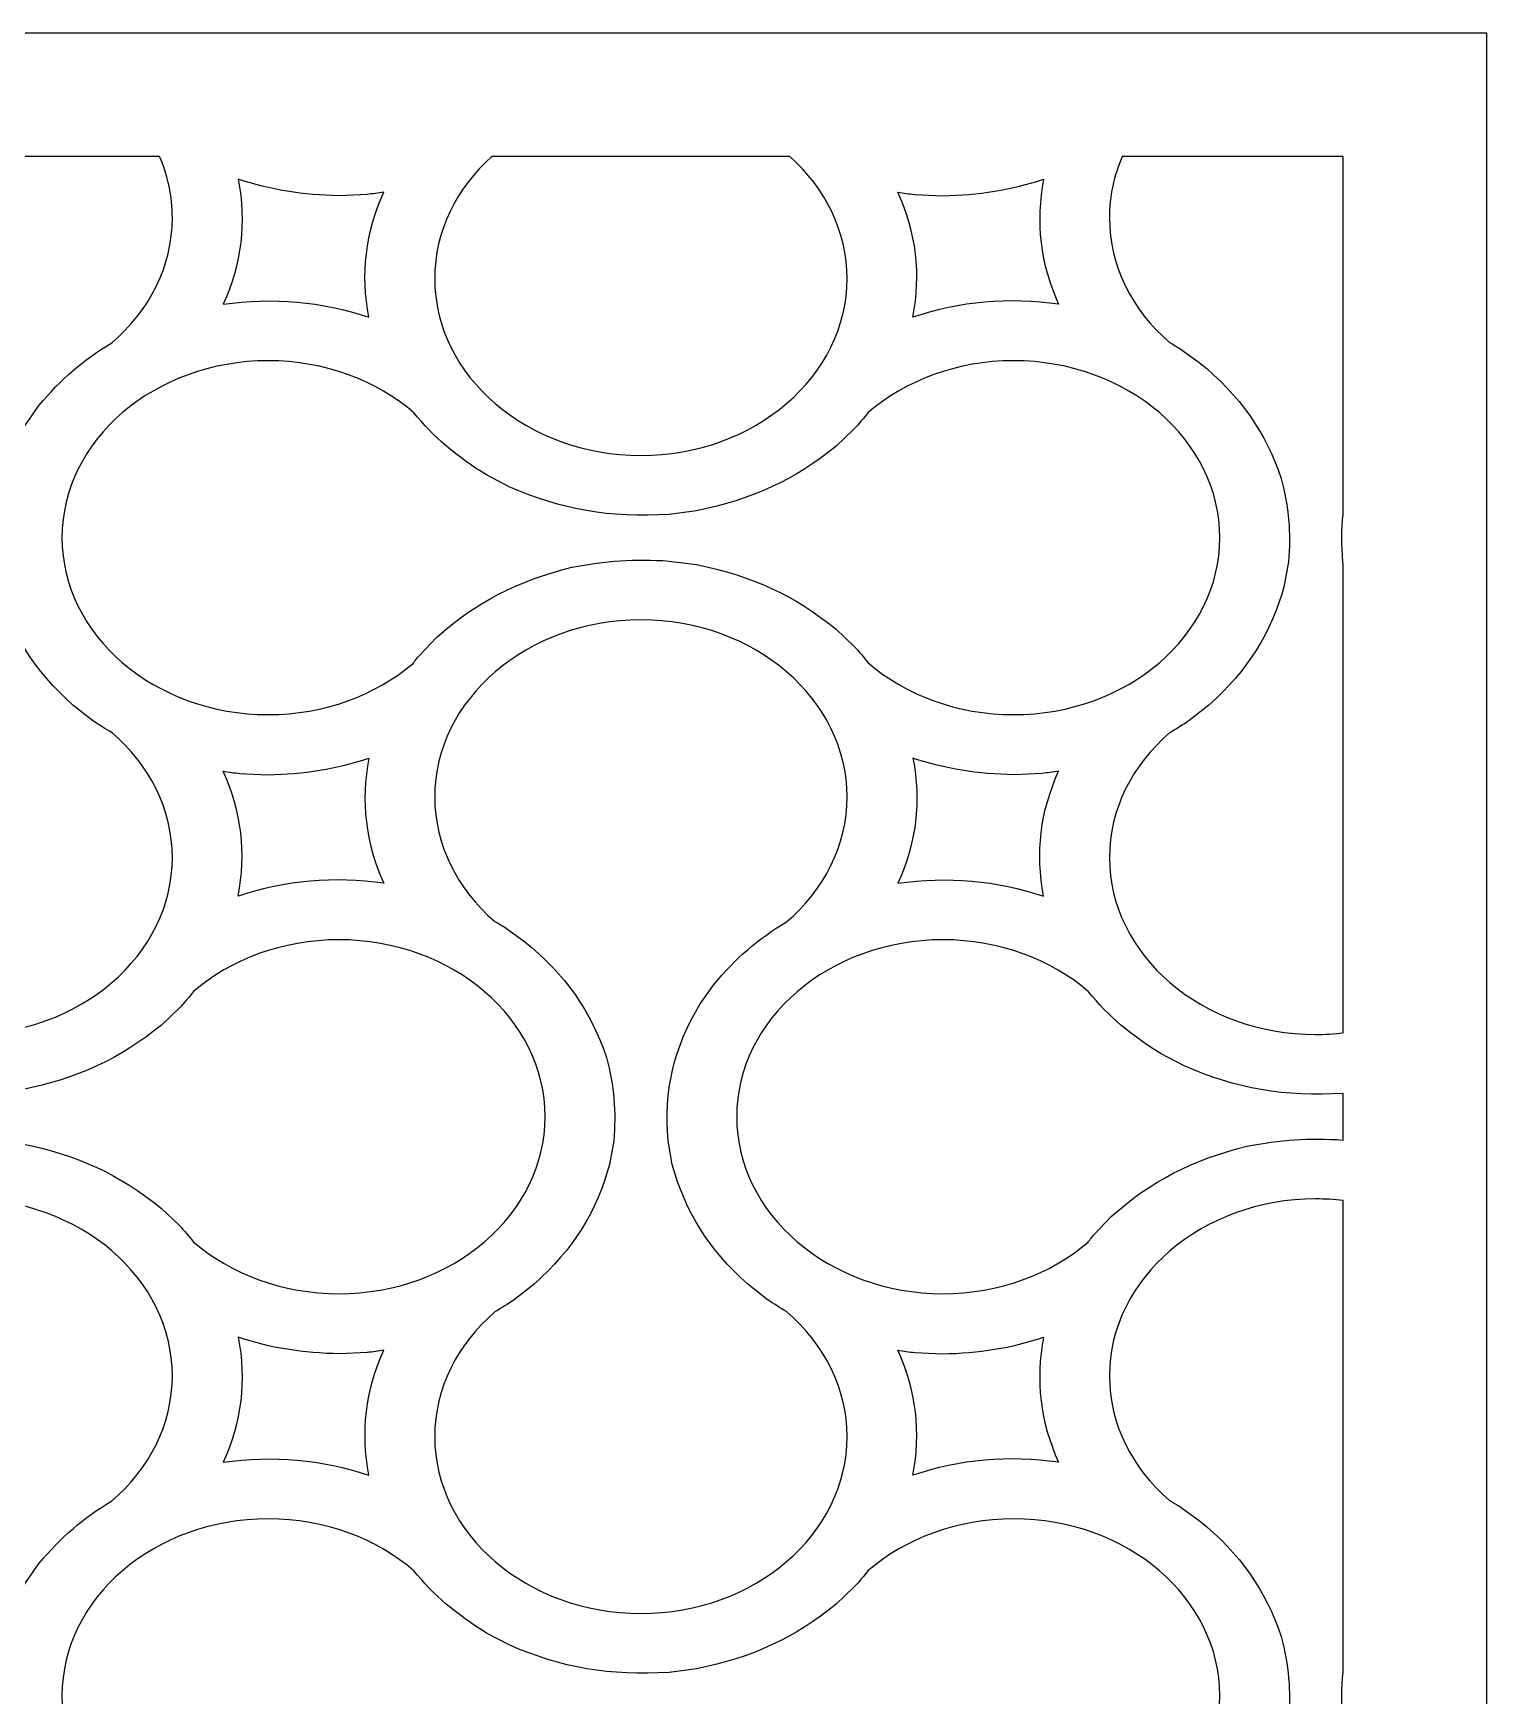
# Model space of a CAD drawing. Header units: centimetres. Extents: x -23.52 to -15.08, y -9 to -4.11.
# Drawn here: x -17.214 to -15.078, y -6.555 to -4.111 of the extents above; entities that cross this region are included whole.
import ezdxf

# ---------------------------------------------------------------- set-up
doc = ezdxf.new("R2010")
doc.units = ezdxf.units.CM
doc.header["$MEASUREMENT"] = 0
doc.layers.add('layer 1', color=7, linetype='Continuous')

msp = doc.modelspace()

# ---------------------------------------------------------------- linework, layer by layer
at = {"layer": 'layer 1', "color": 250}
for points, knots in [([(-15.07754, -4.1107), (-15.07754, -4.1107), (-15.07754, -9.00021), (-15.07754, -9.00021), (-15.07754, -9.00021), (-15.07754, -9.00021), (-23.51665, -9.00021), (-23.51665, -9.00021), (-23.51665, -9.00021), (-23.51665, -9.00021), (-23.51665, -4.1107), (-23.51665, -4.1107), (-23.51665, -4.1107), (-23.51665, -4.1107), (-15.07754, -4.1107), (-15.07754, -4.1107)], [0, 0, 0, 0, 0.2, 0.2, 0.2, 0.2, 0.4, 0.4, 0.4, 0.4, 0.6, 0.6, 0.6, 0.6, 1, 1, 1, 1]), ([(-17.61624, -5.32287), (-17.61624, -5.25142), (-17.5824, -5.18656), (-17.52776, -5.13946), (-17.52776, -5.13946), (-17.51808, -5.13382), (-17.50845, -5.12775), (-17.49885, -5.12127), (-17.49885, -5.12127), (-17.49885, -5.12127), (-17.47009, -5.0988), (-17.47009, -5.0988), (-17.47009, -5.0988), (-17.41251, -5.04704), (-17.37806, -4.99239), (-17.35926, -4.9226), (-17.35926, -4.9226), (-17.35926, -4.9226), (-17.35307, -4.88799), (-17.35307, -4.88799), (-17.35307, -4.88799), (-17.34925, -4.84509), (-17.3525, -4.80745), (-17.36382, -4.7655), (-17.36382, -4.7655), (-17.3866, -4.69687), (-17.42396, -4.64391), (-17.48416, -4.59465), (-17.48416, -4.59465), (-17.48416, -4.59465), (-17.51418, -4.57336), (-17.51418, -4.57336), (-17.51418, -4.57336), (-17.51896, -4.57044), (-17.52372, -4.56764), (-17.52848, -4.56492), (-17.52848, -4.56492), (-17.5827, -4.51787), (-17.61624, -4.45324), (-17.61624, -4.38211), (-17.61624, -4.38211), (-17.61624, -4.35038), (-17.60955, -4.31995), (-17.59735, -4.2918), (-17.59735, -4.2918), (-17.59735, -4.2918), (-17.02883, -4.2918), (-17.02883, -4.2918), (-17.02883, -4.2918), (-17.01662, -4.31995), (-17.00993, -4.35038), (-17.00993, -4.38211), (-17.00993, -4.38211), (-17.00993, -4.45381), (-17.04406, -4.51892), (-17.09905, -4.56606), (-17.09905, -4.56606), (-17.14001, -4.59032), (-17.17435, -4.62004), (-17.20561, -4.65766), (-17.20561, -4.65766), (-17.20561, -4.65766), (-17.22596, -4.68637), (-17.22596, -4.68637), (-17.22596, -4.68637), (-17.26523, -4.75202), (-17.27961, -4.81445), (-17.27309, -4.88801), (-17.27309, -4.88801), (-17.27309, -4.88801), (-17.2669, -4.92261), (-17.2669, -4.92261), (-17.2669, -4.92261), (-17.24803, -4.99244), (-17.21363, -5.04702), (-17.15607, -5.09882), (-17.15607, -5.09882), (-17.15607, -5.09882), (-17.12728, -5.12128), (-17.12728, -5.12128), (-17.12728, -5.12128), (-17.11775, -5.12772), (-17.10821, -5.13375), (-17.09859, -5.13935), (-17.09859, -5.13935), (-17.04387, -5.18646), (-17.00993, -5.25136), (-17.00993, -5.32287), (-17.00993, -5.32287), (-17.00993, -5.46618), (-17.14612, -5.58308), (-17.31308, -5.58308), (-17.31308, -5.58308), (-17.48005, -5.58308), (-17.61624, -5.46618), (-17.61624, -5.32287)], [0, 0, 0, 0, 0.04, 0.04, 0.04, 0.04, 0.08, 0.08, 0.08, 0.08, 0.12, 0.12, 0.12, 0.12, 0.16, 0.16, 0.16, 0.16, 0.2, 0.2, 0.2, 0.2, 0.24, 0.24, 0.24, 0.24, 0.28, 0.28, 0.28, 0.28, 0.32, 0.32, 0.32, 0.32, 0.36, 0.36, 0.36, 0.36, 0.4, 0.4, 0.4, 0.4, 0.44, 0.44, 0.44, 0.44, 0.48, 0.48, 0.48, 0.48, 0.52, 0.52, 0.52, 0.52, 0.56, 0.56, 0.56, 0.56, 0.6, 0.6, 0.6, 0.6, 0.64, 0.64, 0.64, 0.64, 0.68, 0.68, 0.68, 0.68, 0.72, 0.72, 0.72, 0.72, 0.76, 0.76, 0.76, 0.76, 0.8, 0.8, 0.8, 0.8, 0.84, 0.84, 0.84, 0.84, 0.88, 0.88, 0.88, 0.88, 0.92, 0.92, 0.92, 0.92, 1, 1, 1, 1]), ([(-16.62425, -4.47139), (-16.62425, -4.40184), (-16.59219, -4.33855), (-16.54011, -4.2918), (-16.54011, -4.2918), (-16.54011, -4.2918), (-16.10213, -4.2918), (-16.10213, -4.2918), (-16.10213, -4.2918), (-16.05004, -4.33855), (-16.01794, -4.40184), (-16.01794, -4.47139), (-16.01794, -4.47139), (-16.01794, -4.61469), (-16.15413, -4.73159), (-16.32109, -4.73159), (-16.32109, -4.73159), (-16.48806, -4.73159), (-16.62425, -4.61469), (-16.62425, -4.47139)], [0, 0, 0, 0, 0.1666667, 0.1666667, 0.1666667, 0.1666667, 0.3333333, 0.3333333, 0.3333333, 0.3333333, 0.5, 0.5, 0.5, 0.5, 0.6666667, 0.6666667, 0.6666667, 0.6666667, 1, 1, 1, 1]), ([(-15.63223, -5.32287), (-15.63223, -5.25142), (-15.59839, -5.18656), (-15.54375, -5.13946), (-15.54375, -5.13946), (-15.53407, -5.13382), (-15.52444, -5.12775), (-15.51485, -5.12127), (-15.51485, -5.12127), (-15.51485, -5.12127), (-15.48608, -5.0988), (-15.48608, -5.0988), (-15.48608, -5.0988), (-15.4285, -5.04704), (-15.39406, -4.99239), (-15.37526, -4.9226), (-15.37526, -4.9226), (-15.37526, -4.9226), (-15.36906, -4.88799), (-15.36906, -4.88799), (-15.36906, -4.88799), (-15.36524, -4.84509), (-15.36849, -4.80745), (-15.37981, -4.7655), (-15.37981, -4.7655), (-15.4026, -4.69687), (-15.43996, -4.64391), (-15.50015, -4.59465), (-15.50015, -4.59465), (-15.50015, -4.59465), (-15.53018, -4.57336), (-15.53018, -4.57336), (-15.53018, -4.57336), (-15.53495, -4.57044), (-15.53972, -4.56764), (-15.54448, -4.56492), (-15.54448, -4.56492), (-15.59869, -4.51787), (-15.63223, -4.45324), (-15.63223, -4.38211), (-15.63223, -4.38211), (-15.63223, -4.35038), (-15.62555, -4.31995), (-15.61334, -4.2918), (-15.61334, -4.2918), (-15.61334, -4.2918), (-15.28851, -4.2918), (-15.28851, -4.2918), (-15.28851, -4.2918), (-15.28851, -4.2918), (-15.28851, -4.81784), (-15.28851, -4.81784), (-15.28851, -4.81784), (-15.29111, -4.84035), (-15.29125, -4.86356), (-15.28908, -4.88801), (-15.28908, -4.88801), (-15.28908, -4.88801), (-15.28851, -4.89118), (-15.28851, -4.89118), (-15.28851, -4.89118), (-15.28851, -4.89118), (-15.28851, -5.58073), (-15.28851, -5.58073), (-15.28851, -5.58073), (-15.30179, -5.58227), (-15.31532, -5.58308), (-15.32907, -5.58308), (-15.32907, -5.58308), (-15.49604, -5.58308), (-15.63223, -5.46618), (-15.63223, -5.32287)], [0, 0, 0, 0, 0.0526316, 0.0526316, 0.0526316, 0.0526316, 0.1052632, 0.1052632, 0.1052632, 0.1052632, 0.1578947, 0.1578947, 0.1578947, 0.1578947, 0.2105263, 0.2105263, 0.2105263, 0.2105263, 0.2631579, 0.2631579, 0.2631579, 0.2631579, 0.3157895, 0.3157895, 0.3157895, 0.3157895, 0.3684211, 0.3684211, 0.3684211, 0.3684211, 0.4210526, 0.4210526, 0.4210526, 0.4210526, 0.4736842, 0.4736842, 0.4736842, 0.4736842, 0.5263158, 0.5263158, 0.5263158, 0.5263158, 0.5789474, 0.5789474, 0.5789474, 0.5789474, 0.6315789, 0.6315789, 0.6315789, 0.6315789, 0.6842105, 0.6842105, 0.6842105, 0.6842105, 0.7368421, 0.7368421, 0.7368421, 0.7368421, 0.7894737, 0.7894737, 0.7894737, 0.7894737, 0.8421053, 0.8421053, 0.8421053, 0.8421053, 0.8947368, 0.8947368, 0.8947368, 0.8947368, 1, 1, 1, 1]), ([(-16.69897, -4.34456), (-16.72604, -4.40343), (-16.7332, -4.46539), (-16.72099, -4.52828), (-16.72099, -4.52828), (-16.79014, -4.5049), (-16.86215, -4.49875), (-16.93526, -4.50922), (-16.93526, -4.50922), (-16.90809, -4.45008), (-16.90094, -4.38813), (-16.91315, -4.32528), (-16.91315, -4.32528), (-16.86681, -4.34092), (-16.81712, -4.34903), (-16.76439, -4.34956), (-16.76439, -4.34956), (-16.76439, -4.34956), (-16.7237, -4.34778), (-16.7237, -4.34778), (-16.7237, -4.34778), (-16.71529, -4.34686), (-16.70706, -4.34579), (-16.69897, -4.34456)], [0, 0, 0, 0, 0.1428571, 0.1428571, 0.1428571, 0.1428571, 0.2857143, 0.2857143, 0.2857143, 0.2857143, 0.4285714, 0.4285714, 0.4285714, 0.4285714, 0.5714286, 0.5714286, 0.5714286, 0.5714286, 0.7142857, 0.7142857, 0.7142857, 0.7142857, 1, 1, 1, 1]), ([(-15.9432, -4.34456), (-15.91613, -4.40343), (-15.90897, -4.46539), (-15.92118, -4.52828), (-15.92118, -4.52828), (-15.85204, -4.5049), (-15.78002, -4.49875), (-15.70691, -4.50922), (-15.70691, -4.50922), (-15.73408, -4.45008), (-15.74123, -4.38813), (-15.72902, -4.32528), (-15.72902, -4.32528), (-15.77536, -4.34092), (-15.82505, -4.34903), (-15.87778, -4.34956), (-15.87778, -4.34956), (-15.87778, -4.34956), (-15.91847, -4.34778), (-15.91847, -4.34778), (-15.91847, -4.34778), (-15.92688, -4.34686), (-15.93511, -4.34579), (-15.9432, -4.34456)], [0, 0, 0, 0, 0.1428571, 0.1428571, 0.1428571, 0.1428571, 0.2857143, 0.2857143, 0.2857143, 0.2857143, 0.4285714, 0.4285714, 0.4285714, 0.4285714, 0.5714286, 0.5714286, 0.5714286, 0.5714286, 0.7142857, 0.7142857, 0.7142857, 0.7142857, 1, 1, 1, 1]), ([(-15.77307, -5.11269), (-15.85632, -5.11269), (-15.93188, -5.08365), (-15.98675, -5.03675), (-15.98675, -5.03675), (-15.99331, -5.02844), (-16.00039, -5.02017), (-16.00793, -5.01194), (-16.00793, -5.01194), (-16.00793, -5.01194), (-16.03411, -4.98725), (-16.03411, -4.98725), (-16.03411, -4.98725), (-16.09442, -4.93782), (-16.15808, -4.90826), (-16.23939, -4.89212), (-16.23939, -4.89212), (-16.23939, -4.89212), (-16.27972, -4.88681), (-16.27972, -4.88681), (-16.27972, -4.88681), (-16.32969, -4.88353), (-16.37355, -4.88631), (-16.42242, -4.89603), (-16.42242, -4.89603), (-16.50237, -4.91559), (-16.56407, -4.94765), (-16.62147, -4.99932), (-16.62147, -4.99932), (-16.62147, -4.99932), (-16.64627, -5.02509), (-16.64627, -5.02509), (-16.64627, -5.02509), (-16.64967, -5.02919), (-16.65294, -5.03328), (-16.6561, -5.03737), (-16.6561, -5.03737), (-16.71091, -5.08391), (-16.78621, -5.11269), (-16.86908, -5.11269), (-16.86908, -5.11269), (-17.03605, -5.11269), (-17.17224, -4.9958), (-17.17224, -4.85248), (-17.17224, -4.85248), (-17.17224, -4.70917), (-17.03605, -4.59227), (-16.86908, -4.59227), (-16.86908, -4.59227), (-16.78555, -4.59227), (-16.7097, -4.62157), (-16.65478, -4.66876), (-16.65478, -4.66876), (-16.62651, -4.70392), (-16.59188, -4.7334), (-16.54805, -4.76023), (-16.54805, -4.76023), (-16.54805, -4.76023), (-16.51461, -4.7777), (-16.51461, -4.7777), (-16.51461, -4.7777), (-16.43812, -4.81141), (-16.36539, -4.82375), (-16.2797, -4.81815), (-16.2797, -4.81815), (-16.2797, -4.81815), (-16.23939, -4.81284), (-16.23939, -4.81284), (-16.23939, -4.81284), (-16.15803, -4.79664), (-16.09444, -4.76711), (-16.0341, -4.71771), (-16.0341, -4.71771), (-16.0341, -4.71771), (-16.00792, -4.693), (-16.00792, -4.693), (-16.00792, -4.693), (-16.00042, -4.68481), (-15.9934, -4.67662), (-15.98687, -4.66837), (-15.98687, -4.66837), (-15.93199, -4.6214), (-15.85638, -4.59227), (-15.77307, -4.59227), (-15.77307, -4.59227), (-15.60611, -4.59227), (-15.46992, -4.70917), (-15.46992, -4.85248), (-15.46992, -4.85248), (-15.46992, -4.9958), (-15.60611, -5.11269), (-15.77307, -5.11269)], [0, 0, 0, 0, 0.0416667, 0.0416667, 0.0416667, 0.0416667, 0.0833333, 0.0833333, 0.0833333, 0.0833333, 0.125, 0.125, 0.125, 0.125, 0.1666667, 0.1666667, 0.1666667, 0.1666667, 0.2083333, 0.2083333, 0.2083333, 0.2083333, 0.25, 0.25, 0.25, 0.25, 0.2916667, 0.2916667, 0.2916667, 0.2916667, 0.3333333, 0.3333333, 0.3333333, 0.3333333, 0.375, 0.375, 0.375, 0.375, 0.4166667, 0.4166667, 0.4166667, 0.4166667, 0.4583333, 0.4583333, 0.4583333, 0.4583333, 0.5, 0.5, 0.5, 0.5, 0.5416667, 0.5416667, 0.5416667, 0.5416667, 0.5833333, 0.5833333, 0.5833333, 0.5833333, 0.625, 0.625, 0.625, 0.625, 0.6666667, 0.6666667, 0.6666667, 0.6666667, 0.7083333, 0.7083333, 0.7083333, 0.7083333, 0.75, 0.75, 0.75, 0.75, 0.7916667, 0.7916667, 0.7916667, 0.7916667, 0.8333333, 0.8333333, 0.8333333, 0.8333333, 0.875, 0.875, 0.875, 0.875, 0.9166667, 0.9166667, 0.9166667, 0.9166667, 1, 1, 1, 1]), ([(-16.62422, -6.17436), (-16.62422, -6.1029), (-16.59038, -6.03804), (-16.53574, -5.99094), (-16.53574, -5.99094), (-16.52606, -5.98531), (-16.51643, -5.97924), (-16.50684, -5.97276), (-16.50684, -5.97276), (-16.50684, -5.97276), (-16.47807, -5.95029), (-16.47807, -5.95029), (-16.47807, -5.95029), (-16.42049, -5.89852), (-16.38605, -5.84388), (-16.36725, -5.77409), (-16.36725, -5.77409), (-16.36725, -5.77409), (-16.36106, -5.73947), (-16.36106, -5.73947), (-16.36106, -5.73947), (-16.35724, -5.69658), (-16.36048, -5.65894), (-16.3718, -5.61699), (-16.3718, -5.61699), (-16.39459, -5.54836), (-16.43195, -5.4954), (-16.49214, -5.44613), (-16.49214, -5.44613), (-16.49214, -5.44613), (-16.52217, -5.42485), (-16.52217, -5.42485), (-16.52217, -5.42485), (-16.52694, -5.42193), (-16.53171, -5.41912), (-16.53647, -5.41641), (-16.53647, -5.41641), (-16.59068, -5.36936), (-16.62422, -5.30472), (-16.62422, -5.23359), (-16.62422, -5.23359), (-16.62422, -5.09027), (-16.48804, -4.97338), (-16.32106, -4.97338), (-16.32106, -4.97338), (-16.1541, -4.97338), (-16.01792, -5.09027), (-16.01792, -5.23359), (-16.01792, -5.23359), (-16.01792, -5.3053), (-16.05205, -5.3704), (-16.10703, -5.41754), (-16.10703, -5.41754), (-16.14799, -5.44181), (-16.18233, -5.47153), (-16.2136, -5.50915), (-16.2136, -5.50915), (-16.2136, -5.50915), (-16.23394, -5.53786), (-16.23394, -5.53786), (-16.23394, -5.53786), (-16.27321, -5.60351), (-16.2876, -5.66594), (-16.28107, -5.73949), (-16.28107, -5.73949), (-16.28107, -5.73949), (-16.27489, -5.77409), (-16.27489, -5.77409), (-16.27489, -5.77409), (-16.25602, -5.84392), (-16.22161, -5.89851), (-16.16405, -5.9503), (-16.16405, -5.9503), (-16.16405, -5.9503), (-16.13527, -5.97277), (-16.13527, -5.97277), (-16.13527, -5.97277), (-16.12573, -5.97921), (-16.11619, -5.98524), (-16.10657, -5.99084), (-16.10657, -5.99084), (-16.05186, -6.03795), (-16.01792, -6.10285), (-16.01792, -6.17436), (-16.01792, -6.17436), (-16.01792, -6.31767), (-16.1541, -6.43456), (-16.32106, -6.43456), (-16.32106, -6.43456), (-16.48804, -6.43456), (-16.62422, -6.31767), (-16.62422, -6.17436)], [0, 0, 0, 0, 0.0416667, 0.0416667, 0.0416667, 0.0416667, 0.0833333, 0.0833333, 0.0833333, 0.0833333, 0.125, 0.125, 0.125, 0.125, 0.1666667, 0.1666667, 0.1666667, 0.1666667, 0.2083333, 0.2083333, 0.2083333, 0.2083333, 0.25, 0.25, 0.25, 0.25, 0.2916667, 0.2916667, 0.2916667, 0.2916667, 0.3333333, 0.3333333, 0.3333333, 0.3333333, 0.375, 0.375, 0.375, 0.375, 0.4166667, 0.4166667, 0.4166667, 0.4166667, 0.4583333, 0.4583333, 0.4583333, 0.4583333, 0.5, 0.5, 0.5, 0.5, 0.5416667, 0.5416667, 0.5416667, 0.5416667, 0.5833333, 0.5833333, 0.5833333, 0.5833333, 0.625, 0.625, 0.625, 0.625, 0.6666667, 0.6666667, 0.6666667, 0.6666667, 0.7083333, 0.7083333, 0.7083333, 0.7083333, 0.75, 0.75, 0.75, 0.75, 0.7916667, 0.7916667, 0.7916667, 0.7916667, 0.8333333, 0.8333333, 0.8333333, 0.8333333, 0.875, 0.875, 0.875, 0.875, 0.9166667, 0.9166667, 0.9166667, 0.9166667, 1, 1, 1, 1]), ([(-16.93522, -5.19601), (-16.90814, -5.25487), (-16.90099, -5.31684), (-16.9132, -5.37972), (-16.9132, -5.37972), (-16.84405, -5.35634), (-16.77203, -5.3502), (-16.69892, -5.36067), (-16.69892, -5.36067), (-16.7261, -5.30153), (-16.73325, -5.23958), (-16.72104, -5.17673), (-16.72104, -5.17673), (-16.76737, -5.19236), (-16.81707, -5.20048), (-16.8698, -5.201), (-16.8698, -5.201), (-16.8698, -5.201), (-16.91049, -5.19922), (-16.91049, -5.19922), (-16.91049, -5.19922), (-16.91889, -5.1983), (-16.92712, -5.19723), (-16.93522, -5.19601)], [0, 0, 0, 0, 0.1428571, 0.1428571, 0.1428571, 0.1428571, 0.2857143, 0.2857143, 0.2857143, 0.2857143, 0.4285714, 0.4285714, 0.4285714, 0.4285714, 0.5714286, 0.5714286, 0.5714286, 0.5714286, 0.7142857, 0.7142857, 0.7142857, 0.7142857, 1, 1, 1, 1]), ([(-15.70695, -5.19601), (-15.73403, -5.25487), (-15.74118, -5.31684), (-15.72897, -5.37972), (-15.72897, -5.37972), (-15.79812, -5.35634), (-15.87014, -5.3502), (-15.94325, -5.36067), (-15.94325, -5.36067), (-15.91607, -5.30153), (-15.90892, -5.23958), (-15.92113, -5.17673), (-15.92113, -5.17673), (-15.8748, -5.19236), (-15.8251, -5.20048), (-15.77237, -5.201), (-15.77237, -5.201), (-15.77237, -5.201), (-15.73168, -5.19922), (-15.73168, -5.19922), (-15.73168, -5.19922), (-15.72328, -5.1983), (-15.71505, -5.19723), (-15.70695, -5.19601)], [0, 0, 0, 0, 0.1428571, 0.1428571, 0.1428571, 0.1428571, 0.2857143, 0.2857143, 0.2857143, 0.2857143, 0.4285714, 0.4285714, 0.4285714, 0.4285714, 0.5714286, 0.5714286, 0.5714286, 0.5714286, 0.7142857, 0.7142857, 0.7142857, 0.7142857, 1, 1, 1, 1]), ([(-16.76508, -5.96418), (-16.84833, -5.96418), (-16.9239, -5.93513), (-16.97877, -5.88823), (-16.97877, -5.88823), (-16.98533, -5.87992), (-16.9924, -5.87166), (-16.99995, -5.86342), (-16.99995, -5.86342), (-16.99995, -5.86342), (-17.02613, -5.83873), (-17.02613, -5.83873), (-17.02613, -5.83873), (-17.08644, -5.78931), (-17.1501, -5.75974), (-17.23141, -5.74361), (-17.23141, -5.74361), (-17.23141, -5.74361), (-17.27174, -5.73829), (-17.27174, -5.73829), (-17.27174, -5.73829), (-17.32171, -5.73501), (-17.36556, -5.7378), (-17.41443, -5.74751), (-17.41443, -5.74751), (-17.49439, -5.76707), (-17.55609, -5.79914), (-17.61348, -5.85081), (-17.61348, -5.85081), (-17.61348, -5.85081), (-17.63828, -5.87658), (-17.63828, -5.87658), (-17.63828, -5.87658), (-17.64168, -5.88068), (-17.64495, -5.88477), (-17.64811, -5.88885), (-17.64811, -5.88885), (-17.70293, -5.93539), (-17.77823, -5.96418), (-17.8611, -5.96418), (-17.8611, -5.96418), (-18.02807, -5.96418), (-18.16426, -5.84728), (-18.16426, -5.70396), (-18.16426, -5.70396), (-18.16426, -5.56065), (-18.02807, -5.44376), (-17.8611, -5.44376), (-17.8611, -5.44376), (-17.77756, -5.44376), (-17.70171, -5.47305), (-17.64679, -5.52025), (-17.64679, -5.52025), (-17.61852, -5.55541), (-17.5839, -5.58489), (-17.54007, -5.61172), (-17.54007, -5.61172), (-17.54007, -5.61172), (-17.50662, -5.62918), (-17.50662, -5.62918), (-17.50662, -5.62918), (-17.43014, -5.66289), (-17.35741, -5.67524), (-17.27171, -5.66964), (-17.27171, -5.66964), (-17.27171, -5.66964), (-17.2314, -5.66433), (-17.2314, -5.66433), (-17.2314, -5.66433), (-17.15005, -5.64813), (-17.08645, -5.6186), (-17.02612, -5.56919), (-17.02612, -5.56919), (-17.02612, -5.56919), (-16.99994, -5.54448), (-16.99994, -5.54448), (-16.99994, -5.54448), (-16.99244, -5.5363), (-16.98541, -5.52811), (-16.97889, -5.51985), (-16.97889, -5.51985), (-16.924, -5.47289), (-16.84839, -5.44376), (-16.76508, -5.44376), (-16.76508, -5.44376), (-16.59813, -5.44376), (-16.46194, -5.56065), (-16.46194, -5.70396), (-16.46194, -5.70396), (-16.46194, -5.84728), (-16.59813, -5.96418), (-16.76508, -5.96418)], [0, 0, 0, 0, 0.0416667, 0.0416667, 0.0416667, 0.0416667, 0.0833333, 0.0833333, 0.0833333, 0.0833333, 0.125, 0.125, 0.125, 0.125, 0.1666667, 0.1666667, 0.1666667, 0.1666667, 0.2083333, 0.2083333, 0.2083333, 0.2083333, 0.25, 0.25, 0.25, 0.25, 0.2916667, 0.2916667, 0.2916667, 0.2916667, 0.3333333, 0.3333333, 0.3333333, 0.3333333, 0.375, 0.375, 0.375, 0.375, 0.4166667, 0.4166667, 0.4166667, 0.4166667, 0.4583333, 0.4583333, 0.4583333, 0.4583333, 0.5, 0.5, 0.5, 0.5, 0.5416667, 0.5416667, 0.5416667, 0.5416667, 0.5833333, 0.5833333, 0.5833333, 0.5833333, 0.625, 0.625, 0.625, 0.625, 0.6666667, 0.6666667, 0.6666667, 0.6666667, 0.7083333, 0.7083333, 0.7083333, 0.7083333, 0.75, 0.75, 0.75, 0.75, 0.7916667, 0.7916667, 0.7916667, 0.7916667, 0.8333333, 0.8333333, 0.8333333, 0.8333333, 0.875, 0.875, 0.875, 0.875, 0.9166667, 0.9166667, 0.9166667, 0.9166667, 1, 1, 1, 1]), ([(-15.28851, -5.73824), (-15.33816, -5.73504), (-15.38181, -5.73785), (-15.43043, -5.74751), (-15.43043, -5.74751), (-15.51038, -5.76707), (-15.57208, -5.79914), (-15.62948, -5.85081), (-15.62948, -5.85081), (-15.62948, -5.85081), (-15.65427, -5.87658), (-15.65427, -5.87658), (-15.65427, -5.87658), (-15.65768, -5.88068), (-15.66095, -5.88477), (-15.66411, -5.88885), (-15.66411, -5.88885), (-15.71892, -5.93539), (-15.79422, -5.96418), (-15.87709, -5.96418), (-15.87709, -5.96418), (-16.04406, -5.96418), (-16.18025, -5.84728), (-16.18025, -5.70396), (-16.18025, -5.70396), (-16.18025, -5.56065), (-16.04406, -5.44376), (-15.87709, -5.44376), (-15.87709, -5.44376), (-15.79355, -5.44376), (-15.71771, -5.47305), (-15.66279, -5.52025), (-15.66279, -5.52025), (-15.63451, -5.55541), (-15.59989, -5.58489), (-15.55606, -5.61172), (-15.55606, -5.61172), (-15.55606, -5.61172), (-15.52261, -5.62918), (-15.52261, -5.62918), (-15.52261, -5.62918), (-15.44637, -5.66279), (-15.37385, -5.67516), (-15.28851, -5.66969), (-15.28851, -5.66969), (-15.28851, -5.66969), (-15.28851, -5.73824), (-15.28851, -5.73824)], [0, 0, 0, 0, 0.0769231, 0.0769231, 0.0769231, 0.0769231, 0.1538462, 0.1538462, 0.1538462, 0.1538462, 0.2307692, 0.2307692, 0.2307692, 0.2307692, 0.3076923, 0.3076923, 0.3076923, 0.3076923, 0.3846154, 0.3846154, 0.3846154, 0.3846154, 0.4615385, 0.4615385, 0.4615385, 0.4615385, 0.5384615, 0.5384615, 0.5384615, 0.5384615, 0.6153846, 0.6153846, 0.6153846, 0.6153846, 0.6923077, 0.6923077, 0.6923077, 0.6923077, 0.7692308, 0.7692308, 0.7692308, 0.7692308, 0.8461538, 0.8461538, 0.8461538, 0.8461538, 1, 1, 1, 1]), ([(-17.61624, -7.02584), (-17.61624, -6.95439), (-17.5824, -6.88953), (-17.52776, -6.84243), (-17.52776, -6.84243), (-17.51808, -6.83679), (-17.50845, -6.83072), (-17.49885, -6.82425), (-17.49885, -6.82425), (-17.49885, -6.82425), (-17.47009, -6.80178), (-17.47009, -6.80178), (-17.47009, -6.80178), (-17.41251, -6.75001), (-17.37806, -6.69537), (-17.35926, -6.62557), (-17.35926, -6.62557), (-17.35926, -6.62557), (-17.35307, -6.59096), (-17.35307, -6.59096), (-17.35307, -6.59096), (-17.34925, -6.54807), (-17.3525, -6.51042), (-17.36382, -6.46847), (-17.36382, -6.46847), (-17.3866, -6.39985), (-17.42396, -6.34688), (-17.48416, -6.29762), (-17.48416, -6.29762), (-17.48416, -6.29762), (-17.51418, -6.27633), (-17.51418, -6.27633), (-17.51418, -6.27633), (-17.51896, -6.27341), (-17.52372, -6.27061), (-17.52848, -6.26789), (-17.52848, -6.26789), (-17.5827, -6.22084), (-17.61624, -6.15621), (-17.61624, -6.08508), (-17.61624, -6.08508), (-17.61624, -5.94176), (-17.48005, -5.82486), (-17.31308, -5.82486), (-17.31308, -5.82486), (-17.14612, -5.82486), (-17.00993, -5.94176), (-17.00993, -6.08508), (-17.00993, -6.08508), (-17.00993, -6.15678), (-17.04406, -6.22189), (-17.09905, -6.26903), (-17.09905, -6.26903), (-17.14001, -6.29329), (-17.17435, -6.32301), (-17.20561, -6.36063), (-17.20561, -6.36063), (-17.20561, -6.36063), (-17.22596, -6.38934), (-17.22596, -6.38934), (-17.22596, -6.38934), (-17.26523, -6.45499), (-17.27961, -6.51742), (-17.27309, -6.59098), (-17.27309, -6.59098), (-17.27309, -6.59098), (-17.2669, -6.62558), (-17.2669, -6.62558), (-17.2669, -6.62558), (-17.24803, -6.69541), (-17.21363, -6.74999), (-17.15607, -6.80179), (-17.15607, -6.80179), (-17.15607, -6.80179), (-17.12728, -6.82426), (-17.12728, -6.82426), (-17.12728, -6.82426), (-17.11775, -6.83069), (-17.10821, -6.83672), (-17.09859, -6.84232), (-17.09859, -6.84232), (-17.04387, -6.88943), (-17.00993, -6.95433), (-17.00993, -7.02584), (-17.00993, -7.02584), (-17.00993, -7.16915), (-17.14612, -7.28605), (-17.31308, -7.28605), (-17.31308, -7.28605), (-17.48005, -7.28605), (-17.61624, -7.16915), (-17.61624, -7.02584)], [0, 0, 0, 0, 0.0416667, 0.0416667, 0.0416667, 0.0416667, 0.0833333, 0.0833333, 0.0833333, 0.0833333, 0.125, 0.125, 0.125, 0.125, 0.1666667, 0.1666667, 0.1666667, 0.1666667, 0.2083333, 0.2083333, 0.2083333, 0.2083333, 0.25, 0.25, 0.25, 0.25, 0.2916667, 0.2916667, 0.2916667, 0.2916667, 0.3333333, 0.3333333, 0.3333333, 0.3333333, 0.375, 0.375, 0.375, 0.375, 0.4166667, 0.4166667, 0.4166667, 0.4166667, 0.4583333, 0.4583333, 0.4583333, 0.4583333, 0.5, 0.5, 0.5, 0.5, 0.5416667, 0.5416667, 0.5416667, 0.5416667, 0.5833333, 0.5833333, 0.5833333, 0.5833333, 0.625, 0.625, 0.625, 0.625, 0.6666667, 0.6666667, 0.6666667, 0.6666667, 0.7083333, 0.7083333, 0.7083333, 0.7083333, 0.75, 0.75, 0.75, 0.75, 0.7916667, 0.7916667, 0.7916667, 0.7916667, 0.8333333, 0.8333333, 0.8333333, 0.8333333, 0.875, 0.875, 0.875, 0.875, 0.9166667, 0.9166667, 0.9166667, 0.9166667, 1, 1, 1, 1]), ([(-15.63223, -7.02584), (-15.63223, -6.95439), (-15.59839, -6.88953), (-15.54375, -6.84243), (-15.54375, -6.84243), (-15.53407, -6.83679), (-15.52444, -6.83072), (-15.51485, -6.82425), (-15.51485, -6.82425), (-15.51485, -6.82425), (-15.48608, -6.80178), (-15.48608, -6.80178), (-15.48608, -6.80178), (-15.4285, -6.75001), (-15.39406, -6.69537), (-15.37526, -6.62557), (-15.37526, -6.62557), (-15.37526, -6.62557), (-15.36906, -6.59096), (-15.36906, -6.59096), (-15.36906, -6.59096), (-15.36524, -6.54807), (-15.36849, -6.51042), (-15.37981, -6.46847), (-15.37981, -6.46847), (-15.4026, -6.39985), (-15.43996, -6.34688), (-15.50015, -6.29762), (-15.50015, -6.29762), (-15.50015, -6.29762), (-15.53018, -6.27633), (-15.53018, -6.27633), (-15.53018, -6.27633), (-15.53495, -6.27341), (-15.53972, -6.27061), (-15.54448, -6.26789), (-15.54448, -6.26789), (-15.59869, -6.22084), (-15.63223, -6.15621), (-15.63223, -6.08508), (-15.63223, -6.08508), (-15.63223, -5.94176), (-15.49604, -5.82486), (-15.32907, -5.82486), (-15.32907, -5.82486), (-15.31532, -5.82486), (-15.30179, -5.82567), (-15.28851, -5.82721), (-15.28851, -5.82721), (-15.28851, -5.82721), (-15.28851, -6.52081), (-15.28851, -6.52081), (-15.28851, -6.52081), (-15.29111, -6.54332), (-15.29125, -6.56653), (-15.28908, -6.59098), (-15.28908, -6.59098), (-15.28908, -6.59098), (-15.28851, -6.59415), (-15.28851, -6.59415), (-15.28851, -6.59415), (-15.28851, -6.59415), (-15.28851, -7.2837), (-15.28851, -7.2837), (-15.28851, -7.2837), (-15.30179, -7.28524), (-15.31532, -7.28605), (-15.32907, -7.28605), (-15.32907, -7.28605), (-15.49604, -7.28605), (-15.63223, -7.16915), (-15.63223, -7.02584)], [0, 0, 0, 0, 0.0526316, 0.0526316, 0.0526316, 0.0526316, 0.1052632, 0.1052632, 0.1052632, 0.1052632, 0.1578947, 0.1578947, 0.1578947, 0.1578947, 0.2105263, 0.2105263, 0.2105263, 0.2105263, 0.2631579, 0.2631579, 0.2631579, 0.2631579, 0.3157895, 0.3157895, 0.3157895, 0.3157895, 0.3684211, 0.3684211, 0.3684211, 0.3684211, 0.4210526, 0.4210526, 0.4210526, 0.4210526, 0.4736842, 0.4736842, 0.4736842, 0.4736842, 0.5263158, 0.5263158, 0.5263158, 0.5263158, 0.5789474, 0.5789474, 0.5789474, 0.5789474, 0.6315789, 0.6315789, 0.6315789, 0.6315789, 0.6842105, 0.6842105, 0.6842105, 0.6842105, 0.7368421, 0.7368421, 0.7368421, 0.7368421, 0.7894737, 0.7894737, 0.7894737, 0.7894737, 0.8421053, 0.8421053, 0.8421053, 0.8421053, 0.8947368, 0.8947368, 0.8947368, 0.8947368, 1, 1, 1, 1]), ([(-16.69893, -6.04749), (-16.72601, -6.10636), (-16.73316, -6.16832), (-16.72095, -6.23121), (-16.72095, -6.23121), (-16.7901, -6.20783), (-16.86212, -6.20168), (-16.93523, -6.21215), (-16.93523, -6.21215), (-16.90805, -6.15301), (-16.9009, -6.09106), (-16.91311, -6.02821), (-16.91311, -6.02821), (-16.86678, -6.04385), (-16.81708, -6.05196), (-16.76435, -6.05249), (-16.76435, -6.05249), (-16.76435, -6.05249), (-16.72366, -6.05071), (-16.72366, -6.05071), (-16.72366, -6.05071), (-16.71526, -6.04979), (-16.70703, -6.04872), (-16.69893, -6.04749)], [0, 0, 0, 0, 0.1428571, 0.1428571, 0.1428571, 0.1428571, 0.2857143, 0.2857143, 0.2857143, 0.2857143, 0.4285714, 0.4285714, 0.4285714, 0.4285714, 0.5714286, 0.5714286, 0.5714286, 0.5714286, 0.7142857, 0.7142857, 0.7142857, 0.7142857, 1, 1, 1, 1]), ([(-15.94324, -6.04749), (-15.91616, -6.10636), (-15.90901, -6.16832), (-15.92122, -6.23121), (-15.92122, -6.23121), (-15.85207, -6.20783), (-15.78006, -6.20168), (-15.70694, -6.21215), (-15.70694, -6.21215), (-15.73412, -6.15301), (-15.74127, -6.09106), (-15.72906, -6.02821), (-15.72906, -6.02821), (-15.77539, -6.04385), (-15.82509, -6.05196), (-15.87782, -6.05249), (-15.87782, -6.05249), (-15.87782, -6.05249), (-15.91851, -6.05071), (-15.91851, -6.05071), (-15.91851, -6.05071), (-15.92692, -6.04979), (-15.93514, -6.04872), (-15.94324, -6.04749)], [0, 0, 0, 0, 0.1428571, 0.1428571, 0.1428571, 0.1428571, 0.2857143, 0.2857143, 0.2857143, 0.2857143, 0.4285714, 0.4285714, 0.4285714, 0.4285714, 0.5714286, 0.5714286, 0.5714286, 0.5714286, 0.7142857, 0.7142857, 0.7142857, 0.7142857, 1, 1, 1, 1]), ([(-15.77307, -6.81567), (-15.85632, -6.81567), (-15.93188, -6.78662), (-15.98675, -6.73972), (-15.98675, -6.73972), (-15.99331, -6.73141), (-16.00039, -6.72315), (-16.00793, -6.71491), (-16.00793, -6.71491), (-16.00793, -6.71491), (-16.03411, -6.69022), (-16.03411, -6.69022), (-16.03411, -6.69022), (-16.09442, -6.64079), (-16.15808, -6.61123), (-16.23939, -6.59509), (-16.23939, -6.59509), (-16.23939, -6.59509), (-16.27972, -6.58978), (-16.27972, -6.58978), (-16.27972, -6.58978), (-16.32969, -6.5865), (-16.37355, -6.58928), (-16.42242, -6.599), (-16.42242, -6.599), (-16.50237, -6.61856), (-16.56407, -6.65063), (-16.62147, -6.70229), (-16.62147, -6.70229), (-16.62147, -6.70229), (-16.64627, -6.72807), (-16.64627, -6.72807), (-16.64627, -6.72807), (-16.64967, -6.73217), (-16.65294, -6.73626), (-16.6561, -6.74034), (-16.6561, -6.74034), (-16.71091, -6.78688), (-16.78621, -6.81567), (-16.86908, -6.81567), (-16.86908, -6.81567), (-17.03605, -6.81567), (-17.17224, -6.69877), (-17.17224, -6.55545), (-17.17224, -6.55545), (-17.17224, -6.41214), (-17.03605, -6.29524), (-16.86908, -6.29524), (-16.86908, -6.29524), (-16.78555, -6.29524), (-16.7097, -6.32454), (-16.65478, -6.37173), (-16.65478, -6.37173), (-16.62651, -6.40689), (-16.59188, -6.43637), (-16.54805, -6.4632), (-16.54805, -6.4632), (-16.54805, -6.4632), (-16.51461, -6.48067), (-16.51461, -6.48067), (-16.51461, -6.48067), (-16.43812, -6.51438), (-16.36539, -6.52672), (-16.2797, -6.52112), (-16.2797, -6.52112), (-16.2797, -6.52112), (-16.23939, -6.51581), (-16.23939, -6.51581), (-16.23939, -6.51581), (-16.15803, -6.49961), (-16.09444, -6.47008), (-16.0341, -6.42068), (-16.0341, -6.42068), (-16.0341, -6.42068), (-16.00792, -6.39597), (-16.00792, -6.39597), (-16.00792, -6.39597), (-16.00042, -6.38778), (-15.9934, -6.3796), (-15.98687, -6.37134), (-15.98687, -6.37134), (-15.93199, -6.32437), (-15.85638, -6.29524), (-15.77307, -6.29524), (-15.77307, -6.29524), (-15.60611, -6.29524), (-15.46992, -6.41214), (-15.46992, -6.55545), (-15.46992, -6.55545), (-15.46992, -6.69877), (-15.60611, -6.81567), (-15.77307, -6.81567)], [0, 0, 0, 0, 0.0416667, 0.0416667, 0.0416667, 0.0416667, 0.0833333, 0.0833333, 0.0833333, 0.0833333, 0.125, 0.125, 0.125, 0.125, 0.1666667, 0.1666667, 0.1666667, 0.1666667, 0.2083333, 0.2083333, 0.2083333, 0.2083333, 0.25, 0.25, 0.25, 0.25, 0.2916667, 0.2916667, 0.2916667, 0.2916667, 0.3333333, 0.3333333, 0.3333333, 0.3333333, 0.375, 0.375, 0.375, 0.375, 0.4166667, 0.4166667, 0.4166667, 0.4166667, 0.4583333, 0.4583333, 0.4583333, 0.4583333, 0.5, 0.5, 0.5, 0.5, 0.5416667, 0.5416667, 0.5416667, 0.5416667, 0.5833333, 0.5833333, 0.5833333, 0.5833333, 0.625, 0.625, 0.625, 0.625, 0.6666667, 0.6666667, 0.6666667, 0.6666667, 0.7083333, 0.7083333, 0.7083333, 0.7083333, 0.75, 0.75, 0.75, 0.75, 0.7916667, 0.7916667, 0.7916667, 0.7916667, 0.8333333, 0.8333333, 0.8333333, 0.8333333, 0.875, 0.875, 0.875, 0.875, 0.9166667, 0.9166667, 0.9166667, 0.9166667, 1, 1, 1, 1])]:
    msp.add_open_spline(points, degree=3, knots=knots, dxfattribs=at)

doc.saveas('drawing.dxf')
